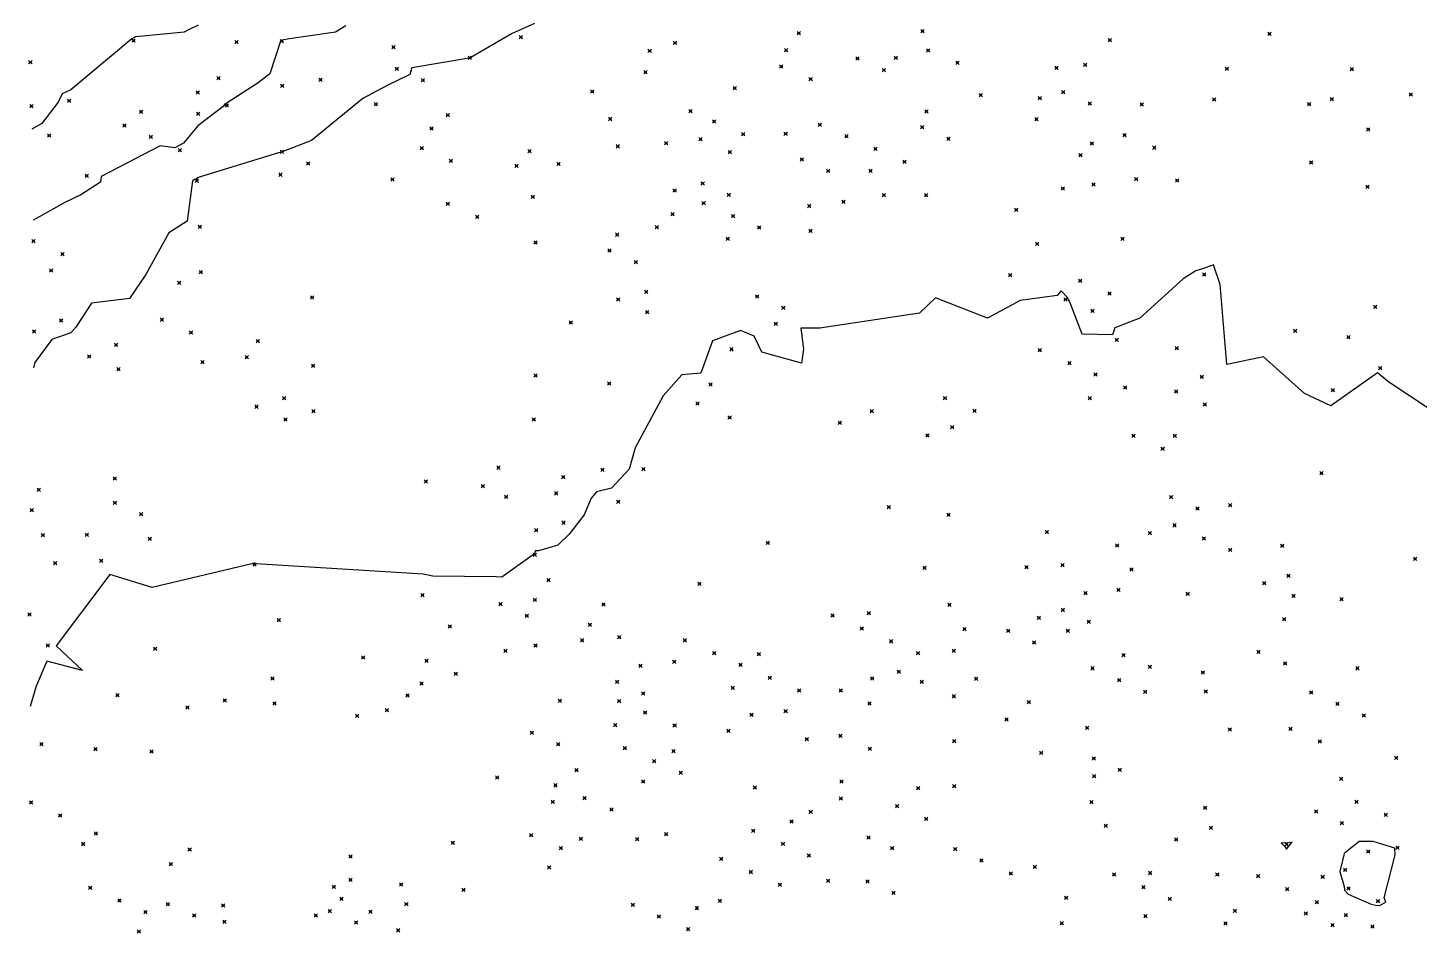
# Model space of a CAD drawing. Header units: inches. Extents: x 1411897 to 1412713, y 4930955 to 4931789.
# Drawn here: x 1411999.9 to 1412082.9, y 4931456.3 to 4931510.3 of the extents above; entities that cross this region are included whole.
import ezdxf

# ---------------------------------------------------------------- set-up
doc = ezdxf.new("R2010")
doc.units = ezdxf.units.IN
doc.header["$MEASUREMENT"] = 0
doc.header["$PDMODE"] = 35
doc.header["$PDSIZE"] = 0.1

msp = doc.modelspace()

# ---------------------------------------------------------------- linework, layer by layer
at = {"color": 2, "true_color": 0xf1eb1f}
for p, q in [((1412009.512, 4931510.168), (1412009.255, 4931510.027)), ((1412010.085, 4931510.446), (1412009.512, 4931510.168)), ((1412018.897, 4931510.398), (1412018.268, 4931510.012)), ((1412030.136, 4931510.536), (1412028.817, 4931509.946)), ((1412006.13, 4931509.62), (1412002.503, 4931506.571)), ((1412006.348, 4931509.735), (1412006.13, 4931509.62)), ((1412006.786, 4931509.787), (1412006.348, 4931509.735)), ((1412009.255, 4931510.027), (1412006.786, 4931509.787)), ((1412015.001, 4931509.479), (1412014.36, 4931507.53)), ((1412015.046, 4931509.528), (1412015.001, 4931509.479)), ((1412015.082, 4931509.55), (1412015.046, 4931509.528)), ((1412015.529, 4931509.629), (1412015.082, 4931509.55)), ((1412018.268, 4931510.012), (1412015.529, 4931509.629)), ((1412028.817, 4931509.946), (1412026.341, 4931508.51)), ((1412026.238, 4931508.465), (1412022.828, 4931507.89)), ((1412026.273, 4931508.446), (1412026.238, 4931508.465)), ((1412026.341, 4931508.51), (1412026.318, 4931508.446)), ((1412022.828, 4931507.89), (1412022.703, 4931507.493)), ((1412026.318, 4931508.446), (1412026.273, 4931508.446)), ((1412013.659, 4931506.991), (1412011.754, 4931505.768)), ((1412014.36, 4931507.53), (1412013.659, 4931506.991)), ((1412021.349, 4931506.842), (1412019.899, 4931506.07)), ((1412022.703, 4931507.493), (1412021.349, 4931506.842)), ((1412001.977, 4931506.342), (1412001.742, 4931505.838)), ((1412002.503, 4931506.571), (1412001.977, 4931506.342)), ((1412019.899, 4931506.07), (1412016.854, 4931503.563)), ((1412001.742, 4931505.838), (1412000.767, 4931504.569)), ((1412011.583, 4931505.589), (1412010.067, 4931504.424)), ((1412011.656, 4931505.71), (1412011.583, 4931505.589)), ((1412011.754, 4931505.768), (1412011.656, 4931505.71)), ((1412000.767, 4931504.569), (1412000.16, 4931504.241)), ((1412010.067, 4931504.424), (1412009.21, 4931503.402)), ((1412016.854, 4931503.563), (1412015.102, 4931502.88)), ((1412007.819, 4931503.245), (1412004.312, 4931501.41)), ((1412008.695, 4931503.119), (1412007.819, 4931503.245)), ((1412009.21, 4931503.402), (1412008.695, 4931503.119)), ((1412014.869, 4931502.817), (1412010.091, 4931501.354)), ((1412015.079, 4931502.87), (1412014.869, 4931502.817)), ((1412015.102, 4931502.88), (1412015.079, 4931502.87)), ((1412004.266, 4931501.078), (1412003.085, 4931500.307)), ((1412004.312, 4931501.41), (1412004.266, 4931501.078)), ((1412009.759, 4931501.161), (1412009.426, 4931498.754)), ((1412009.914, 4931501.242), (1412009.759, 4931501.161)), ((1412009.963, 4931501.235), (1412009.914, 4931501.242)), ((1412010.013, 4931501.294), (1412009.963, 4931501.235)), ((1412010.091, 4931501.354), (1412010.013, 4931501.294)), ((1412003.085, 4931500.307), (1412002.135, 4931499.854)), ((1412002.135, 4931499.854), (1412000.465, 4931498.93)), ((1412000.465, 4931498.93), (1412000.241, 4931498.809)), ((1412009.426, 4931498.754), (1412008.334, 4931498.041)), ((1412008.334, 4931498.041), (1412006.971, 4931495.558)), ((1412070.634, 4931496.141), (1412069.98, 4931495.906)), ((1412071.023, 4931494.976), (1412070.634, 4931496.141)), ((1412006.971, 4931495.558), (1412005.998, 4931494.142)), ((1412068.824, 4931495.309), (1412066.241, 4931492.953)), ((1412069.581, 4931495.779), (1412068.824, 4931495.309)), ((1412069.98, 4931495.906), (1412069.581, 4931495.779)), ((1412061.55, 4931494.589), (1412061.302, 4931494.303)), ((1412061.907, 4931494.203), (1412061.55, 4931494.589)), ((1412071.43, 4931490.19), (1412071.023, 4931494.976)), ((1412003.72, 4931493.85), (1412002.791, 4931492.428)), ((1412005.998, 4931494.142), (1412003.72, 4931493.85)), ((1412054.062, 4931494.167), (1412053.097, 4931493.256)), ((1412057.152, 4931492.967), (1412054.062, 4931494.167)), ((1412059.106, 4931494.014), (1412057.152, 4931492.967)), ((1412061.302, 4931494.303), (1412059.106, 4931494.014)), ((1412062.039, 4931493.981), (1412061.907, 4931494.203)), ((1412062.801, 4931492.008), (1412062.039, 4931493.981)), ((1412053.097, 4931493.256), (1412047.163, 4931492.36)), ((1412066.241, 4931492.953), (1412064.747, 4931492.389)), ((1412002.485, 4931492.088), (1412001.367, 4931491.687)), ((1412002.791, 4931492.428), (1412002.485, 4931492.088)), ((1412042.435, 4931492.225), (1412040.754, 4931491.601)), ((1412043.242, 4931491.884), (1412042.435, 4931492.225)), ((1412043.697, 4931490.933), (1412043.242, 4931491.884)), ((1412047.163, 4931492.36), (1412046.017, 4931492.366)), ((1412046.017, 4931492.366), (1412046.188, 4931491.117)), ((1412064.61, 4931491.958), (1412062.801, 4931492.008)), ((1412064.747, 4931492.389), (1412064.61, 4931491.958)), ((1412001.367, 4931491.687), (1412000.355, 4931490.316)), ((1412040.754, 4931491.601), (1412040.062, 4931489.669)), ((1412046.188, 4931491.117), (1412046.058, 4931490.266)), ((1412000.355, 4931490.316), (1412000.271, 4931489.99)), ((1412046.058, 4931490.266), (1412043.697, 4931490.933)), ((1412073.607, 4931490.652), (1412071.43, 4931490.19)), ((1412076.054, 4931488.469), (1412073.607, 4931490.652)), ((1412038.924, 4931489.576), (1412037.824, 4931488.326)), ((1412040.062, 4931489.669), (1412038.924, 4931489.576)), ((1412080.414, 4931489.701), (1412077.622, 4931487.726)), ((1412081.094, 4931489.145), (1412080.414, 4931489.701)), ((1412085.153, 4931486.434), (1412081.094, 4931489.145)), ((1412037.824, 4931488.326), (1412036.137, 4931485.217)), ((1412077.622, 4931487.726), (1412076.054, 4931488.469)), ((1412036.137, 4931485.217), (1412035.79, 4931483.946)), ((1412035.79, 4931483.946), (1412034.743, 4931482.809)), ((1412034.743, 4931482.809), (1412033.839, 4931482.593)), ((1412033.53, 4931482.227), (1412033.114, 4931481.233)), ((1412033.839, 4931482.593), (1412033.53, 4931482.227)), ((1412033.114, 4931481.233), (1412032.217, 4931480.07)), ((1412031.526, 4931479.426), (1412030.375, 4931479.089)), ((1412032.217, 4931480.07), (1412031.526, 4931479.426)), ((1412030.133, 4931478.904), (1412028.196, 4931477.51)), ((1412030.174, 4931479.075), (1412030.133, 4931478.904)), ((1412030.375, 4931479.089), (1412030.174, 4931479.075)), ((1412013.29, 4931478.299), (1412007.341, 4931476.901)), ((1412013.32, 4931478.318), (1412013.29, 4931478.299)), ((1412013.451, 4931478.339), (1412013.32, 4931478.318)), ((1412013.469, 4931478.348), (1412013.451, 4931478.339)), ((1412013.475, 4931478.324), (1412013.469, 4931478.348)), ((1412013.529, 4931478.298), (1412013.475, 4931478.324)), ((1412023.499, 4931477.692), (1412013.529, 4931478.298)), ((1412004.817, 4931477.661), (1412001.612, 4931473.415)), ((1412007.341, 4931476.901), (1412004.817, 4931477.661)), ((1412024.081, 4931477.562), (1412023.499, 4931477.692)), ((1412027.866, 4931477.534), (1412024.081, 4931477.562)), ((1412028.196, 4931477.51), (1412027.866, 4931477.534)), ((1412001.612, 4931473.415), (1412003.195, 4931471.945)), ((1412001.059, 4931472.489), (1412000.423, 4931471.008)), ((1412003.195, 4931471.945), (1412001.059, 4931472.489)), ((1412000.423, 4931471.008), (1412000.074, 4931469.786)), ((1412074.805, 4931461.653), (1412074.674, 4931461.639)), ((1412074.674, 4931461.639), (1412074.877, 4931461.444)), ((1412075.049, 4931461.635), (1412074.805, 4931461.653)), ((1412074.877, 4931461.444), (1412074.993, 4931461.273)), ((1412074.993, 4931461.273), (1412075.12, 4931461.452)), ((1412075.328, 4931461.7), (1412075.049, 4931461.635)), ((1412075.12, 4931461.452), (1412075.328, 4931461.7)), ((1412079.308, 4931461.738), (1412078.413, 4931461.025)), ((1412080.146, 4931461.743), (1412079.308, 4931461.738)), ((1412081.443, 4931461.348), (1412080.146, 4931461.743)), ((1412081.454, 4931460.945), (1412081.443, 4931461.348)), ((1412078.413, 4931461.025), (1412078.166, 4931459.944)), ((1412080.816, 4931458.383), (1412081.454, 4931460.945)), ((1412078.166, 4931459.944), (1412078.421, 4931459.06)), ((1412078.421, 4931459.06), (1412078.449, 4931458.835)), ((1412078.449, 4931458.835), (1412078.655, 4931458.595)), ((1412078.655, 4931458.595), (1412080.026, 4931458)), ((1412080.026, 4931458), (1412080.383, 4931457.917)), ((1412080.383, 4931457.917), (1412080.573, 4931457.944)), ((1412080.573, 4931457.944), (1412080.915, 4931458.127)), ((1412080.915, 4931458.127), (1412080.816, 4931458.383)), ((1412039.804, 4931457.821), (1412039.772, 4931457.747)), ((1412039.772, 4931457.747), (1412039.801, 4931457.691)), ((1412039.801, 4931457.691), (1412039.844, 4931457.765)), ((1412039.867, 4931457.835), (1412039.804, 4931457.821)), ((1412039.844, 4931457.765), (1412039.867, 4931457.835))]:
    msp.add_line(p, q, dxfattribs=at)
for p in [(1412053.28, 4931510.08), (1412006.24, 4931509.52), (1412012.38, 4931509.43), (1412015.08, 4931509.48), (1412029.33, 4931509.72), (1412038.52, 4931509.38), (1412045.9, 4931509.96), (1412064.45, 4931509.55), (1412073.97, 4931509.92), (1412021.73, 4931509.12), (1412026.29, 4931508.49), (1412037.01, 4931508.9), (1412045.14, 4931508.94), (1412049.4, 4931508.45), (1412051.69, 4931508.48), (1412053.61, 4931508.93), (1412000.08, 4931508.23), (1412021.93, 4931507.83), (1412036.76, 4931507.63), (1412044.86, 4931507.97), (1412050.98, 4931507.76), (1412055.36, 4931508.2), (1412061.27, 4931507.89), (1412062.98, 4931508.07), (1412071.43, 4931507.84), (1412078.88, 4931507.81), (1412011.3, 4931507.27), (1412015.1, 4931506.82), (1412017.39, 4931507.18), (1412023.49, 4931507.15), (1412046.61, 4931507.22), (1412002.39, 4931505.93), (1412010.06, 4931506.43), (1412033.59, 4931506.48), (1412042.08, 4931506.68), (1412056.75, 4931506.27), (1412060.28, 4931506.08), (1412061.67, 4931506.44), (1412070.67, 4931506), (1412077.69, 4931506.03), (1412082.39, 4931506.3), (1412000.14, 4931505.61), (1412006.68, 4931505.27), (1412010.08, 4931505.15), (1412011.79, 4931505.65), (1412020.69, 4931505.72), (1412024.97, 4931505.07), (1412039.45, 4931505.31), (1412053.51, 4931505.29), (1412063.25, 4931505.76), (1412066.35, 4931505.71), (1412076.34, 4931505.73), (1412005.69, 4931504.45), (1412024, 4931504.27), (1412034.66, 4931504.84), (1412040.85, 4931504.7), (1412047.16, 4931504.5), (1412053.26, 4931504.35), (1412060.07, 4931504.83), (1412079.86, 4931504.22), (1412001.2, 4931503.85), (1412007.27, 4931503.77), (1412037.99, 4931503.39), (1412040.05, 4931503.63), (1412042.59, 4931503.93), (1412045.12, 4931503.96), (1412048.74, 4931503.81), (1412054.82, 4931503.66), (1412065.33, 4931503.88), (1412009, 4931502.98), (1412015.08, 4931502.89), (1412023.42, 4931503.1), (1412029.85, 4931502.92), (1412035.11, 4931503.21), (1412041.79, 4931502.87), (1412050.47, 4931503.06), (1412062.7, 4931502.68), (1412063.38, 4931503.38), (1412067.1, 4931503.13), (1412016.65, 4931502.19), (1412025.16, 4931502.34), (1412029.07, 4931502.04), (1412031.58, 4931502.16), (1412046.08, 4931502.43), (1412047.65, 4931501.74), (1412050.18, 4931501.75), (1412052.21, 4931502.29), (1412076.45, 4931502.24), (1412003.44, 4931501.45), (1412010.01, 4931501.15), (1412014.99, 4931501.52), (1412021.67, 4931501.24), (1412040.17, 4931501), (1412063.48, 4931500.94), (1412066.02, 4931501.26), (1412068.46, 4931501.18), (1412030.04, 4931500.19), (1412038.5, 4931500.57), (1412041.73, 4931500.31), (1412050.98, 4931500.3), (1412053.49, 4931500.29), (1412061.65, 4931500.7), (1412079.81, 4931500.8), (1412024.98, 4931499.78), (1412040.23, 4931499.82), (1412046.53, 4931499.65), (1412048.57, 4931499.9), (1412058.87, 4931499.42), (1412010.19, 4931498.41), (1412026.73, 4931499), (1412038.38, 4931499.16), (1412041.98, 4931499.05), (1412035.07, 4931497.94), (1412037.44, 4931498.38), (1412041.67, 4931497.7), (1412043.54, 4931498.37), (1412046.6, 4931498.16), (1412065.21, 4931497.7), (1412000.26, 4931497.56), (1412001.99, 4931496.78), (1412030.21, 4931497.47), (1412034.61, 4931496.99), (1412060.12, 4931497.39), (1412036.19, 4931496.3), (1412001.32, 4931495.8), (1412010.25, 4931495.71), (1412058.51, 4931495.53), (1412062.68, 4931495.19), (1412070.08, 4931495.56), (1412008.96, 4931495.07), (1412036.81, 4931494.53), (1412043.42, 4931494.26), (1412064.43, 4931494.43), (1412016.88, 4931494.2), (1412035.13, 4931494.08), (1412044.98, 4931493.58), (1412061.81, 4931494.08), (1412080.28, 4931493.63), (1412001.91, 4931492.82), (1412007.93, 4931492.87), (1412032.3, 4931492.7), (1412036.86, 4931493.32), (1412044.53, 4931492.63), (1412063.41, 4931493.39), (1412000.3, 4931492.17), (1412009.66, 4931492.1), (1412075.5, 4931492.2), (1412078.68, 4931491.82), (1412005.19, 4931491.36), (1412013.64, 4931491.59), (1412041.89, 4931491.1), (1412060.27, 4931491.05), (1412064.86, 4931491.66), (1412068.44, 4931491.16), (1412003.59, 4931490.68), (1412010.35, 4931490.34), (1412012.98, 4931490.63), (1412016.94, 4931490.12), (1412062.04, 4931490.28), (1412005.33, 4931489.91), (1412030.21, 4931489.53), (1412063.59, 4931489.6), (1412069.93, 4931489.45), (1412080.57, 4931489.98), (1412034.6, 4931489.06), (1412040.64, 4931489.01), (1412065.37, 4931488.82), (1412068.4, 4931488.58), (1412077.75, 4931488.66), (1412013.57, 4931487.68), (1412015.21, 4931488.18), (1412039.87, 4931487.86), (1412054.62, 4931488.19), (1412063.26, 4931488.18), (1412070.12, 4931487.8), (1412015.3, 4931486.91), (1412016.96, 4931487.41), (1412030.1, 4931486.91), (1412041.78, 4931487.03), (1412050.25, 4931487.41), (1412056.38, 4931487.43), (1412048.35, 4931486.72), (1412055.05, 4931486.45), (1412053.57, 4931485.96), (1412065.86, 4931485.94), (1412067.6, 4931485.17), (1412068.32, 4931485.94), (1412027.99, 4931484.04), (1412031.86, 4931483.48), (1412034.19, 4931483.92), (1412036.64, 4931483.96), (1412077.07, 4931483.71), (1412000.58, 4931482.72), (1412005.11, 4931483.39), (1412023.67, 4931483.22), (1412027.06, 4931482.94), (1412005.12, 4931481.95), (1412028.45, 4931482.3), (1412031.43, 4931482.51), (1412035.14, 4931482.01), (1412068.1, 4931482.29), (1412000.16, 4931481.51), (1412006.69, 4931481.26), (1412051.27, 4931481.69), (1412054.83, 4931481.23), (1412069.67, 4931481.6), (1412071.63, 4931481.8), (1412030.25, 4931480.31), (1412031.88, 4931480.76), (1412060.7, 4931480.2), (1412068.31, 4931480.6), (1412000.83, 4931480.02), (1412003.45, 4931480.04), (1412007.2, 4931479.8), (1412044.06, 4931479.55), (1412064.89, 4931479.39), (1412066.84, 4931480.14), (1412070.06, 4931479.82), (1412074.73, 4931479.38), (1412030.16, 4931478.85), (1412071.62, 4931479.13), (1412082.65, 4931478.6), (1412001.56, 4931478.35), (1412004.31, 4931478.49), (1412013.45, 4931478.26), (1412053.4, 4931478.07), (1412059.48, 4931478.1), (1412061.63, 4931478.23), (1412065.74, 4931477.97), (1412030.97, 4931477.33), (1412039.98, 4931477.12), (1412073.66, 4931477.15), (1412075.1, 4931477.59), (1412023.46, 4931476.44), (1412030.17, 4931476.15), (1412063, 4931476.56), (1412064.96, 4931476.75), (1412069.09, 4931476.51), (1412075.41, 4931476.39), (1412078.27, 4931476.19), (1412000.03, 4931475.29), (1412028.11, 4931475.9), (1412029.68, 4931475.2), (1412034.26, 4931475.88), (1412047.92, 4931475.22), (1412050.08, 4931475.36), (1412054.88, 4931475.86), (1412061.65, 4931475.55), (1412014.9, 4931474.95), (1412025.09, 4931474.57), (1412033.45, 4931474.67), (1412049.66, 4931474.45), (1412055.78, 4931474.41), (1412060.22, 4931475.08), (1412063.19, 4931474.85), (1412074.85, 4931475), (1412032.98, 4931473.74), (1412035.2, 4931473.92), (1412039.11, 4931473.74), (1412051.41, 4931473.68), (1412058.39, 4931474.31), (1412059.93, 4931473.61), (1412061.94, 4931474.31), (1412001.12, 4931473.43), (1412007.52, 4931473.24), (1412019.93, 4931472.71), (1412028.41, 4931473.11), (1412030.21, 4931473.43), (1412040.86, 4931472.98), (1412043.52, 4931472.91), (1412053.01, 4931472.97), (1412055.14, 4931473.12), (1412065.27, 4931472.86), (1412073.31, 4931473.05), (1412023.71, 4931472.52), (1412036.46, 4931472.22), (1412038.48, 4931472.46), (1412042.43, 4931472.28), (1412051.86, 4931471.87), (1412063.42, 4931472.07), (1412066.84, 4931472.16), (1412074.9, 4931472.36), (1412079.21, 4931472.07), (1412014.52, 4931471.46), (1412023.41, 4931471.16), (1412025.45, 4931471.75), (1412035.07, 4931471.26), (1412044.17, 4931471.51), (1412050.28, 4931471.47), (1412053.23, 4931471.26), (1412056.47, 4931471.45), (1412065.01, 4931471.37), (1412069.99, 4931471.83), (1412005.27, 4931470.46), (1412022.57, 4931470.45), (1412036.63, 4931470.57), (1412041.96, 4931470.9), (1412045.92, 4931470.74), (1412048.4, 4931470.74), (1412055.15, 4931470.4), (1412066.56, 4931470.67), (1412070.17, 4931470.69), (1412076.46, 4931470.63), (1412009.45, 4931469.74), (1412011.67, 4931470.16), (1412014.64, 4931469.98), (1412021.34, 4931469.57), (1412031.66, 4931470.14), (1412035.19, 4931470.12), (1412036.74, 4931469.43), (1412045.12, 4931469.51), (1412050.11, 4931469.97), (1412059.62, 4931470.06), (1412078.02, 4931469.95), (1412019.57, 4931469.23), (1412034.96, 4931468.68), (1412038.5, 4931468.66), (1412043.09, 4931469.3), (1412058.29, 4931469.02), (1412079.59, 4931469.26), (1412029.99, 4931468.23), (1412041.71, 4931468.34), (1412046.38, 4931467.84), (1412048.38, 4931468.04), (1412055.17, 4931467.72), (1412063.09, 4931468.52), (1412071.61, 4931468.43), (1412075.22, 4931468.46), (1412076.97, 4931467.71), (1412000.74, 4931467.55), (1412003.96, 4931467.25), (1412007.31, 4931467.1), (1412031.56, 4931467.54), (1412035.53, 4931467.31), (1412038.44, 4931467.13), (1412050.14, 4931467.27), (1412060.36, 4931467.02), (1412037.28, 4931466.53), (1412063.49, 4931466.7), (1412081.53, 4931466.73), (1412027.92, 4931465.55), (1412032.65, 4931466), (1412036.63, 4931465.31), (1412038.86, 4931465.84), (1412048.45, 4931465.31), (1412063.51, 4931465.63), (1412065.04, 4931466.01), (1412078.25, 4931465.48), (1412031.39, 4931465.09), (1412043.29, 4931464.96), (1412053.02, 4931464.92), (1412055.17, 4931465.04), (1412000.12, 4931464.07), (1412031.23, 4931464.1), (1412033.13, 4931464.33), (1412034.73, 4931463.64), (1412048.41, 4931464.3), (1412051.76, 4931463.85), (1412063.35, 4931464.09), (1412070.13, 4931463.75), (1412079.16, 4931464.1), (1412001.86, 4931463.29), (1412045.47, 4931462.93), (1412046.61, 4931463.5), (1412053.5, 4931463.09), (1412076.75, 4931463.53), (1412078.29, 4931462.84), (1412080.9, 4931463.33), (1412003.99, 4931462.21), (1412029.94, 4931462.11), (1412037.99, 4931462.18), (1412043.19, 4931462.38), (1412050.06, 4931461.97), (1412064.21, 4931462.68), (1412070.48, 4931462.56), (1412003.23, 4931461.59), (1412009.58, 4931461.26), (1412025.27, 4931461.66), (1412031.72, 4931461.35), (1412032.91, 4931461.9), (1412036.27, 4931461.87), (1412044.96, 4931461.6), (1412051.47, 4931461.34), (1412055.23, 4931461.29), (1412068.41, 4931461.85), (1412074.99, 4931461.57), (1412079.86, 4931461.14), (1412081.61, 4931461.37), (1412008.45, 4931460.39), (1412019.18, 4931460.84), (1412041.28, 4931460.7), (1412046.51, 4931460.9), (1412056.79, 4931460.61), (1412019.17, 4931459.45), (1412031.01, 4931460.19), (1412043.04, 4931459.92), (1412058.54, 4931459.83), (1412059.97, 4931460.22), (1412064.7, 4931459.77), (1412066.85, 4931459.86), (1412070.86, 4931459.77), (1412073.29, 4931459.68), (1412077.14, 4931459.63), (1412078.48, 4931460.04), (1412003.65, 4931458.98), (1412018.18, 4931459.03), (1412022.19, 4931459.17), (1412025.91, 4931458.85), (1412044.78, 4931459.16), (1412047.65, 4931459.4), (1412050, 4931459.36), (1412051.55, 4931458.67), (1412066.45, 4931459.01), (1412075.02, 4931458.9), (1412078.69, 4931458.94), (1412005.39, 4931458.22), (1412008.28, 4931458), (1412011.58, 4931457.92), (1412018.63, 4931458.32), (1412022.5, 4931458.01), (1412036.01, 4931457.96), (1412039.83, 4931457.76), (1412041.2, 4931458.2), (1412061.84, 4931458.38), (1412068.02, 4931458.31), (1412076.8, 4931458.12), (1412080.44, 4931458.18), (1412006.94, 4931457.53), (1412009.85, 4931457.32), (1412011.65, 4931456.95), (1412017.1, 4931457.32), (1412017.93, 4931457.59), (1412020.36, 4931457.55), (1412037.56, 4931457.26), (1412066.57, 4931457.29), (1412071.91, 4931457.6), (1412076.14, 4931457.45), (1412078.53, 4931457.35), (1412006.55, 4931456.37), (1412019.5, 4931456.91), (1412022.01, 4931456.44), (1412039.3, 4931456.51), (1412061.58, 4931456.86), (1412071.35, 4931456.85), (1412077.73, 4931456.75), (1412080.11, 4931456.66)]:
    msp.add_point(p)

doc.saveas('drawing.dxf')
